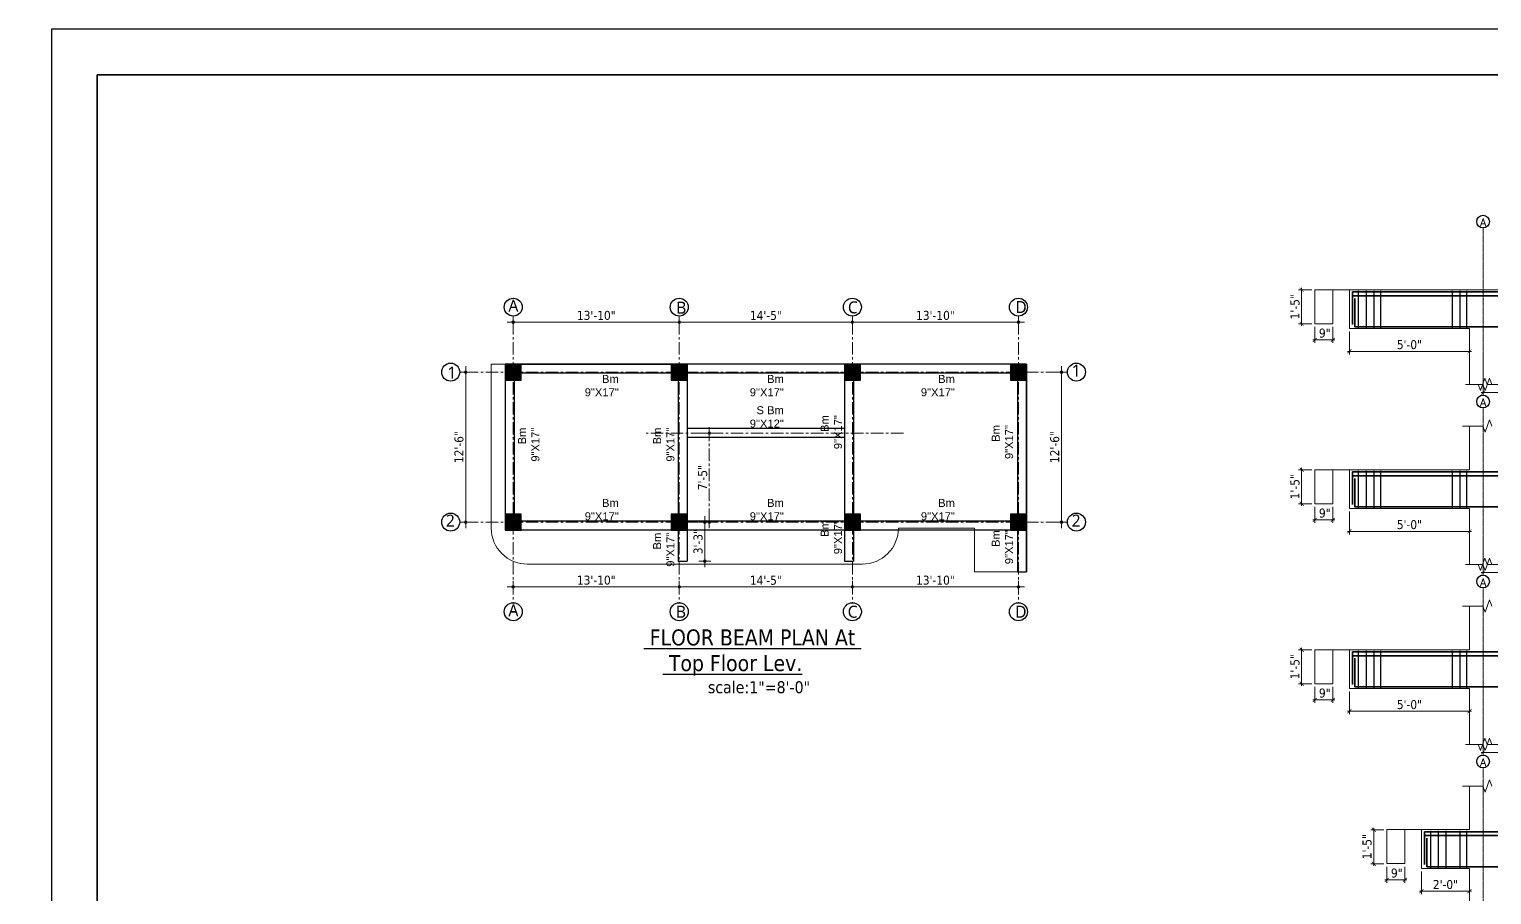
# Model space of a CAD drawing. Header units: inches. Extents: x 130993 to 274375, y -5108 to 103559.
# Drawn here: x 142587 to 144049, y 50618 to 51484 of the extents above; entities that cross this region are included whole.
import ezdxf

# ---------------------------------------------------------------- set-up
doc = ezdxf.new("R2010")
doc.units = ezdxf.units.IN
doc.header["$MEASUREMENT"] = 0
doc.header["$PDMODE"] = 2
doc.header["$PDSIZE"] = -3
doc.linetypes.add('CENTER', pattern=[2, 1.25, -0.25, 0.25, -0.25])
doc.linetypes.add('CENTER2', pattern=[1.125, 0.75, -0.125, 0.125, -0.125])
for name, color, linetype, lineweight in [('Cen line', 5, 'CENTER2', 9), ('Center line', 252, 'CENTER', 20), ('Column', 14, 'Continuous', 30), ('DIM', 5, 'Continuous', 9), ('Dim-external', 151, 'Continuous', 9), ('DIMENSION', 142, 'Continuous', 20), ('H-HATCH', 9, 'Continuous', 9), ('HATCH', 9, 'Continuous', 9), ('INDEX LINE', 4, 'Continuous', 13), ('LINE', 1, 'Continuous', 15), ('REN-1', 7, 'Continuous', 35), ('Stairs', 134, 'Continuous', 25), ('TEXT', 181, 'Continuous', 13)]:
    doc.layers.add(name, color=color, linetype=linetype, lineweight=lineweight)
for name, color, linetype in [('ELEVATION', 7, 'Continuous'), ('STIRRUPS', 7, 'Continuous'), ('T-TEXT', 1, 'Continuous'), ('Text-external', 7, 'Continuous')]:
    doc.layers.add(name, color=color, linetype=linetype)
doc.styles.add('caption 1in-8ft', font='trebuc.ttf', dxfattribs={"height": 12})
doc.styles.add('ramon', font='arial.ttf', dxfattribs={"height": 7})
doc.styles.add('S-111', font='arial.ttf', dxfattribs={"height": 8})
doc.styles.get("Standard").update_dxf_attribs({"font": 'txt.shx', "height": 6})
doc.styles.add('TAHOMA', font='tahoma.ttf', dxfattribs={"height": 9})
doc.dimstyles.new('1-4', dxfattribs={"dimscale": 0, "dimtxt": 8, "dimasz": 4, "dimexe": 3, "dimexo": 3, "dimgap": 2, "dimtad": 1, "dimdec": 0, "dimlfac": 0.5, "dimzin": 3, "dimdsep": 46, "dimlunit": 4, "dimtxsty": 'TAHOMA', "dimblk1": 'ARCHTICK', "dimblk2": 'ARCHTICK', "dimsah": 1, "dimcen": 0, "dimdle": 2, "dimclrd": 6, "dimclre": 6, "dimclrt": 7, "dimadec": 0, "dimazin": 0, "dimtfac": 0.333333, "dimtdec": 0, "dimtmove": 1, "dimatfit": 2, "dimfxl": 1, "dimtolj": 1, "dimtzin": 0, "dimlwd": -1, "dimlwe": -1, "dimarcsym": 0})
doc.dimstyles.new('1.8', dxfattribs={"dimscale": 0, "dimtxt": 9, "dimasz": 1, "dimexe": 2, "dimexo": 9, "dimgap": 2, "dimtad": 1, "dimdec": 0, "dimzin": 3, "dimdsep": 46, "dimlunit": 4, "dimtxsty": 'TAHOMA', "dimblk": 'DIM', "dimcen": 3, "dimdle": 3, "dimse1": 1, "dimse2": 1, "dimclrd": 256, "dimclre": 256, "dimclrt": 7, "dimadec": 1, "dimazin": 2, "dimtfac": 1, "dimtdec": 0, "dimtix": 1, "dimtofl": 0, "dimtmove": 2, "dimatfit": 3, "dimldrblk": 'ARW', "dimfxl": 1, "dimfrac": 2, "dimtolj": 2, "dimtzin": 0, "dimarcsym": 0})
doc.dimstyles.new('s2', dxfattribs={"dimtxt": 6, "dimasz": 2, "dimexe": 6, "dimexo": 18, "dimgap": 1.9375, "dimtad": 1, "dimdec": 0, "dimlfac": 0.25, "dimzin": 3, "dimdsep": 46, "dimlunit": 4, "dimtxsty": 'ramon', "dimblk": 'dot 2', "dimcen": 0.09375, "dimse1": 1, "dimse2": 1, "dimclrd": 1, "dimclre": 1, "dimclrt": 256, "dimadec": 0, "dimazin": 0, "dimtfac": 0.75, "dimtdec": 0, "dimtix": 1, "dimtmove": 1, "dimatfit": 3, "dimldrblk": 'DOT', "dimfxl": 1, "dimtolj": 1, "dimtzin": 0, "dimlwd": 9, "dimlwe": 9, "dimarcsym": 0})

# ---------------------------------------------------------------- blocks, each defined once
blk = doc.blocks.new('col')
at = {"layer": 'HATCH'}
h = blk.add_hatch(color=256, dxfattribs=at)
h.dxf.hatch_style = 1
h.paths.add_polyline_path([(-8, -8), (8, -8), (8, 8), (-8, 8)])
at = {"layer": 'Column'}
blk.add_lwpolyline([(-8, -8), (8, -8), (8, 8), (-8, 8)], close=True, dxfattribs=at)
at = {"layer": 'Dim-external'}
for p, q in [((-8, 8), (8, -8)), ((8, 8), (-8, -8))]:
    blk.add_line(p, q, dxfattribs=at)
blk = doc.blocks.new('DIM')
at = {"layer": 'INDEX LINE'}
h = blk.add_hatch(color=256, dxfattribs=at)
h.paths.add_polyline_path([(0, 1.3), (0, 0), (1.3, 0, 0.414214)])
h.paths.add_polyline_path([(1.3, 0), (0, 0), (0, -1.3, 0.414214)])
h.paths.add_polyline_path([(0, 0), (-1.3, 0, 0.414214), (0, -1.3)])
h.paths.add_polyline_path([(0, 1.3, 0.414214), (-1.3, 0), (0, 0)])
for p, q in [((-6, 0), (6, 0)), ((0, 6), (0, -6))]:
    blk.add_line(p, q, dxfattribs=at)
blk.add_circle((0, 0), 1.28, dxfattribs=at)
blk = doc.blocks.new('*D515')
at = {"layer": 'Defpoints', "color": 0}
for p in [(161003, 47306.9), (160837, 47264.9), (161003, 47264.9)]:
    blk.add_point(p, dxfattribs=at)
at = {"layer": 'DIMENSION', "lineweight": -2}
blk.add_line((160838, 47306.9), (161002, 47306.9), dxfattribs=at)
at = {"layer": 'DIMENSION', "lineweight": -2, "rotation": 180}
blk.add_blockref('DIM', (160837, 47306.9), dxfattribs=at)
at = {"layer": 'DIMENSION', "lineweight": -2}
blk.add_blockref('DIM', (161003, 47306.9), dxfattribs=at)
at = {"layer": 'DIMENSION', "color": 7, "insert": (160920, 47313.6), "char_height": 9, "attachment_point": 5, "style": 'TAHOMA'}
blk.add_mtext('\\A2;13\'-10"', dxfattribs=at)
blk = doc.blocks.new('ARW')
at = {"layer": 'INDEX LINE'}
blk.add_lwpolyline([(10, 0, 0, 6, 0), (0, 0, 0, 0, 0), (10, 0, 0, 0, 0)], format="xyseb", dxfattribs=at)
blk = doc.blocks.new('*D516')
at = {"layer": 'Defpoints', "color": 0}
for p in [(161176, 47306.9), (161003, 47264.9), (161176, 47264.9)]:
    blk.add_point(p, dxfattribs=at)
at = {"layer": 'DIMENSION', "lineweight": -2}
blk.add_line((161004, 47306.9), (161175, 47306.9), dxfattribs=at)
at = {"layer": 'DIMENSION', "lineweight": -2, "rotation": 180}
blk.add_blockref('DIM', (161003, 47306.9), dxfattribs=at)
at = {"layer": 'DIMENSION', "lineweight": -2}
blk.add_blockref('DIM', (161176, 47306.9), dxfattribs=at)
at = {"layer": 'DIMENSION', "color": 7, "insert": (161089.5, 47313.5), "char_height": 9, "attachment_point": 5, "style": 'TAHOMA'}
blk.add_mtext('\\A2;14\'-5"', dxfattribs=at)
blk = doc.blocks.new('*D517')
at = {"layer": 'Defpoints', "color": 0}
for p in [(161342, 47306.9), (161176, 47264.9), (161342, 47264.9)]:
    blk.add_point(p, dxfattribs=at)
at = {"layer": 'DIMENSION', "lineweight": -2}
blk.add_line((161177, 47306.9), (161341, 47306.9), dxfattribs=at)
at = {"layer": 'DIMENSION', "lineweight": -2, "rotation": 180}
blk.add_blockref('DIM', (161176, 47306.9), dxfattribs=at)
at = {"layer": 'DIMENSION', "lineweight": -2}
blk.add_blockref('DIM', (161342, 47306.9), dxfattribs=at)
at = {"layer": 'DIMENSION', "color": 7, "insert": (161259, 47313.6), "char_height": 9, "attachment_point": 5, "style": 'TAHOMA'}
blk.add_mtext('\\A2;13\'-10"', dxfattribs=at)
blk = doc.blocks.new('*D518')
at = {"layer": 'Defpoints', "color": 0}
for p in [(161350, 47256.9), (161385, 47256.9), (161350, 47106.9)]:
    blk.add_point(p, dxfattribs=at)
at = {"layer": 'DIMENSION', "lineweight": -2}
blk.add_line((161385, 47107.9), (161385, 47255.9), dxfattribs=at)
for p, rotation in [((161385, 47256.9), 90), ((161385, 47106.9), 270)]:
    blk.add_blockref('DIM', p, dxfattribs=dict(at, rotation=rotation))
at = {"layer": 'DIMENSION', "color": 7, "insert": (161378.3, 47181.9), "char_height": 9, "attachment_point": 5, "rotation": 90, "style": 'TAHOMA'}
blk.add_mtext('\\A2;12\'-6"', dxfattribs=at)
blk = doc.blocks.new('*D519')
at = {"layer": 'Defpoints', "color": 0}
for p in [(160789.5, 47256.9), (160829, 47256.9), (160829, 47106.9)]:
    blk.add_point(p, dxfattribs=at)
at = {"layer": 'DIMENSION', "lineweight": -2}
blk.add_line((160789.5, 47107.9), (160789.5, 47255.9), dxfattribs=at)
for p, rotation in [((160789.5, 47256.9), 90), ((160789.5, 47106.9), 270)]:
    blk.add_blockref('DIM', p, dxfattribs=dict(at, rotation=rotation))
at = {"layer": 'DIMENSION', "color": 7, "insert": (160782.8, 47181.9), "char_height": 9, "attachment_point": 5, "rotation": 90, "style": 'TAHOMA'}
blk.add_mtext('\\A2;12\'-6"', dxfattribs=at)
blk = doc.blocks.new('*D520')
at = {"layer": 'Defpoints', "color": 0}
for p in [(161176, 47264.9), (161342, 47070.9), (161176, 47042.1)]:
    blk.add_point(p, dxfattribs=at)
at = {"layer": 'DIMENSION', "lineweight": -2}
blk.add_line((161341, 47042.1), (161177, 47042.1), dxfattribs=at)
at = {"layer": 'DIMENSION', "lineweight": -2, "rotation": 180}
blk.add_blockref('DIM', (161176, 47042.1), dxfattribs=at)
at = {"layer": 'DIMENSION', "lineweight": -2}
blk.add_blockref('DIM', (161342, 47042.1), dxfattribs=at)
at = {"layer": 'DIMENSION', "color": 7, "insert": (161259, 47048.8), "char_height": 9, "attachment_point": 5, "style": 'TAHOMA'}
blk.add_mtext('\\A2;13\'-10"', dxfattribs=at)
blk = doc.blocks.new('*D521')
at = {"layer": 'Defpoints', "color": 0}
for p in [(160837, 47264.9), (161003, 47098.9), (160837, 47042.1)]:
    blk.add_point(p, dxfattribs=at)
at = {"layer": 'DIMENSION', "lineweight": -2}
blk.add_line((161002, 47042.1), (160838, 47042.1), dxfattribs=at)
at = {"layer": 'DIMENSION', "lineweight": -2, "rotation": 180}
blk.add_blockref('DIM', (160837, 47042.1), dxfattribs=at)
at = {"layer": 'DIMENSION', "lineweight": -2}
blk.add_blockref('DIM', (161003, 47042.1), dxfattribs=at)
at = {"layer": 'DIMENSION', "color": 7, "insert": (160920, 47048.8), "char_height": 9, "attachment_point": 5, "style": 'TAHOMA'}
blk.add_mtext('\\A2;13\'-10"', dxfattribs=at)
blk = doc.blocks.new('*D522')
at = {"layer": 'Defpoints', "color": 0}
for p in [(161003, 47098.9), (161176, 47098.9), (161176, 47042.1)]:
    blk.add_point(p, dxfattribs=at)
at = {"layer": 'DIMENSION', "lineweight": -2}
blk.add_line((161004, 47042.1), (161175, 47042.1), dxfattribs=at)
at = {"layer": 'DIMENSION', "lineweight": -2, "rotation": 180}
blk.add_blockref('DIM', (161003, 47042.1), dxfattribs=at)
at = {"layer": 'DIMENSION', "lineweight": -2}
blk.add_blockref('DIM', (161176, 47042.1), dxfattribs=at)
at = {"layer": 'DIMENSION', "color": 7, "insert": (161089.5, 47048.7), "char_height": 9, "attachment_point": 5, "style": 'TAHOMA'}
blk.add_mtext('\\A2;14\'-5"', dxfattribs=at)
blk = doc.blocks.new('*D670')
at = {"layer": 'Center line', "lineweight": -2, "ltscale": 10}
blk.add_line((161033, 47107.9), (161033, 47194.9), dxfattribs=at)
at = {"layer": 'Defpoints', "color": 0, "ltscale": 10}
for p in [(161011, 47195.9), (161033, 47195.9), (161011, 47106.9)]:
    blk.add_point(p, dxfattribs=at)
at = {"layer": 'Center line', "lineweight": -2, "ltscale": 10}
for p, rotation in [((161033, 47195.9), 90), ((161033, 47106.9), 270)]:
    blk.add_blockref('DIM', p, dxfattribs=dict(at, rotation=rotation))
at = {"layer": 'Center line', "color": 7, "ltscale": 10, "insert": (161026.4, 47151.4), "char_height": 9, "attachment_point": 5, "rotation": 90, "style": 'TAHOMA'}
blk.add_mtext('\\A2;7\'-5"', dxfattribs=at)
blk = doc.blocks.new('*D768')
at = {"layer": 'Defpoints', "color": 0}
for p in [(161011, 47106.9), (161028.5, 47106.9), (161011, 47067.9)]:
    blk.add_point(p, dxfattribs=at)
at = {"layer": 'DIMENSION', "lineweight": -2}
blk.add_line((161028.5, 47068.9), (161028.5, 47105.9), dxfattribs=at)
for p, rotation in [((161028.5, 47106.9), 90), ((161028.5, 47067.9), 270)]:
    blk.add_blockref('DIM', p, dxfattribs=dict(at, rotation=rotation))
at = {"layer": 'DIMENSION', "color": 7, "insert": (161021.8, 47087.4), "char_height": 9, "attachment_point": 5, "rotation": 90, "style": 'TAHOMA'}
blk.add_mtext('\\A2;3\'-3"', dxfattribs=at)
blk = doc.blocks.new('_ArchTick')
at = {"color": 0, "linetype": 'ByBlock', "const_width": 0.15}
blk.add_lwpolyline([(-0.5, -0.5), (0.5, 0.5)], dxfattribs=at)
blk = doc.blocks.new('*D2748')
at = {"layer": 'Defpoints', "color": 0}
for p in [(143930.6, 50683), (143943.7, 50683), (143943.7, 50649)]:
    blk.add_point(p, dxfattribs=at)
at = {"layer": 'DIM', "color": 6}
for p, q in [((143930.6, 50647), (143930.6, 50685)), ((143940.7, 50683), (143927.6, 50683)), ((143940.7, 50649), (143927.6, 50649))]:
    blk.add_line(p, q, dxfattribs=at)
at = {"layer": 'DIM', "color": 6, "xscale": 4, "yscale": 4, "zscale": 4}
for p, rotation in [((143930.6, 50683), 90), ((143930.6, 50649), 270)]:
    blk.add_blockref('_ArchTick', p, dxfattribs=dict(at, rotation=rotation))
at = {"layer": 'DIM', "color": 7, "insert": (143924, 50666), "char_height": 9, "attachment_point": 5, "rotation": 90, "style": 'TAHOMA'}
blk.add_mtext('\\A1;1\'-5"', dxfattribs=at)
blk = doc.blocks.new('*D2749')
at = {"layer": 'Defpoints', "color": 0}
for p in [(143943.7, 50649), (143961.7, 50649), (143961.7, 50632.9)]:
    blk.add_point(p, dxfattribs=at)
at = {"layer": 'DIM', "color": 6}
for p, q in [((143943.7, 50646), (143943.7, 50629.9)), ((143961.7, 50646), (143961.7, 50629.9)), ((143941.7, 50632.9), (143963.7, 50632.9))]:
    blk.add_line(p, q, dxfattribs=at)
at = {"layer": 'DIM', "color": 6, "xscale": 4, "yscale": 4, "zscale": 4, "rotation": 180}
blk.add_blockref('_ArchTick', (143943.7, 50632.9), dxfattribs=at)
at = {"layer": 'DIM', "color": 6, "xscale": 4, "yscale": 4, "zscale": 4}
blk.add_blockref('_ArchTick', (143961.7, 50632.9), dxfattribs=at)
at = {"layer": 'DIM', "color": 7, "insert": (143953.7, 50639.6), "char_height": 9, "attachment_point": 5, "style": 'TAHOMA'}
blk.add_mtext('\\A1;9"', dxfattribs=at)
blk = doc.blocks.new('*D2685')
at = {"layer": 'Defpoints', "color": 0}
for p in [(144039.9, 50797.4), (144371.5, 50797.4), (144371.5, 50760.2)]:
    blk.add_point(p, dxfattribs=at)
at = {"layer": 'DIMENSION', "color": 6}
for p, q in [((144039.9, 50794.4), (144039.9, 50757.2)), ((144371.5, 50794.4), (144371.5, 50757.2)), ((144037.9, 50760.2), (144373.5, 50760.2))]:
    blk.add_line(p, q, dxfattribs=at)
at = {"layer": 'DIMENSION', "color": 6, "xscale": 4, "yscale": 4, "zscale": 4, "rotation": 180}
blk.add_blockref('_ArchTick', (144039.9, 50760.2), dxfattribs=at)
at = {"layer": 'DIMENSION', "color": 6, "xscale": 4, "yscale": 4, "zscale": 4}
blk.add_blockref('_ArchTick', (144371.5, 50760.2), dxfattribs=at)
at = {"layer": 'DIMENSION', "color": 7, "insert": (144212.7, 50766.9), "char_height": 9, "attachment_point": 5, "style": 'TAHOMA'}
blk.add_mtext('\\A1;13\'-10"', dxfattribs=at)
blk = doc.blocks.new('*D2752')
at = {"layer": 'Defpoints', "color": 0}
for p in [(143858.6, 50863), (143871.7, 50863), (143871.7, 50829)]:
    blk.add_point(p, dxfattribs=at)
at = {"layer": 'DIM', "color": 6}
for p, q in [((143868.7, 50863), (143855.6, 50863)), ((143858.6, 50827), (143858.6, 50865)), ((143868.7, 50829), (143855.6, 50829))]:
    blk.add_line(p, q, dxfattribs=at)
at = {"layer": 'DIM', "color": 6, "xscale": 4, "yscale": 4, "zscale": 4}
for p, rotation in [((143858.6, 50863), 90), ((143858.6, 50829), 270)]:
    blk.add_blockref('_ArchTick', p, dxfattribs=dict(at, rotation=rotation))
at = {"layer": 'DIM', "color": 7, "insert": (143852, 50846), "char_height": 9, "attachment_point": 5, "rotation": 90, "style": 'TAHOMA'}
blk.add_mtext('\\A1;1\'-5"', dxfattribs=at)
blk = doc.blocks.new('*D2753')
at = {"layer": 'Defpoints', "color": 0}
for p in [(143871.7, 50829), (143889.7, 50829), (143889.7, 50812.9)]:
    blk.add_point(p, dxfattribs=at)
at = {"layer": 'DIM', "color": 6}
for p, q in [((143871.7, 50826), (143871.7, 50809.9)), ((143889.7, 50826), (143889.7, 50809.9)), ((143869.7, 50812.9), (143891.7, 50812.9))]:
    blk.add_line(p, q, dxfattribs=at)
at = {"layer": 'DIM', "color": 6, "xscale": 4, "yscale": 4, "zscale": 4, "rotation": 180}
blk.add_blockref('_ArchTick', (143871.7, 50812.9), dxfattribs=at)
at = {"layer": 'DIM', "color": 6, "xscale": 4, "yscale": 4, "zscale": 4}
blk.add_blockref('_ArchTick', (143889.7, 50812.9), dxfattribs=at)
at = {"layer": 'DIM', "color": 7, "insert": (143881.7, 50819.6), "char_height": 9, "attachment_point": 5, "style": 'TAHOMA'}
blk.add_mtext('\\A1;9"', dxfattribs=at)
blk = doc.blocks.new('*D2694')
at = {"layer": 'Defpoints', "color": 0}
for p in [(144039.9, 50977.4), (144371.5, 50977.4), (144371.5, 50940.2)]:
    blk.add_point(p, dxfattribs=at)
at = {"layer": 'DIMENSION', "color": 6}
for p, q in [((144039.9, 50974.4), (144039.9, 50937.2)), ((144371.5, 50974.4), (144371.5, 50937.2)), ((144037.9, 50940.2), (144373.5, 50940.2))]:
    blk.add_line(p, q, dxfattribs=at)
at = {"layer": 'DIMENSION', "color": 6, "xscale": 4, "yscale": 4, "zscale": 4, "rotation": 180}
blk.add_blockref('_ArchTick', (144039.9, 50940.2), dxfattribs=at)
at = {"layer": 'DIMENSION', "color": 6, "xscale": 4, "yscale": 4, "zscale": 4}
blk.add_blockref('_ArchTick', (144371.5, 50940.2), dxfattribs=at)
at = {"layer": 'DIMENSION', "color": 7, "insert": (144212.7, 50946.9), "char_height": 9, "attachment_point": 5, "style": 'TAHOMA'}
blk.add_mtext('\\A1;13\'-10"', dxfattribs=at)
blk = doc.blocks.new('*D2754')
at = {"layer": 'Defpoints', "color": 0}
for p in [(143858.6, 51043), (143871.7, 51043), (143871.7, 51009)]:
    blk.add_point(p, dxfattribs=at)
at = {"layer": 'DIM', "color": 6}
for p, q in [((143868.7, 51043), (143855.6, 51043)), ((143858.6, 51007), (143858.6, 51045)), ((143868.7, 51009), (143855.6, 51009))]:
    blk.add_line(p, q, dxfattribs=at)
at = {"layer": 'DIM', "color": 6, "xscale": 4, "yscale": 4, "zscale": 4}
for p, rotation in [((143858.6, 51043), 90), ((143858.6, 51009), 270)]:
    blk.add_blockref('_ArchTick', p, dxfattribs=dict(at, rotation=rotation))
at = {"layer": 'DIM', "color": 7, "insert": (143852, 51026), "char_height": 9, "attachment_point": 5, "rotation": 90, "style": 'TAHOMA'}
blk.add_mtext('\\A1;1\'-5"', dxfattribs=at)
blk = doc.blocks.new('*D2755')
at = {"layer": 'Defpoints', "color": 0}
for p in [(143871.7, 51009), (143889.7, 51009), (143889.7, 50992.9)]:
    blk.add_point(p, dxfattribs=at)
at = {"layer": 'DIM', "color": 6}
for p, q in [((143871.7, 51006), (143871.7, 50989.9)), ((143889.7, 51006), (143889.7, 50989.9)), ((143869.7, 50992.9), (143891.7, 50992.9))]:
    blk.add_line(p, q, dxfattribs=at)
at = {"layer": 'DIM', "color": 6, "xscale": 4, "yscale": 4, "zscale": 4, "rotation": 180}
blk.add_blockref('_ArchTick', (143871.7, 50992.9), dxfattribs=at)
at = {"layer": 'DIM', "color": 6, "xscale": 4, "yscale": 4, "zscale": 4}
blk.add_blockref('_ArchTick', (143889.7, 50992.9), dxfattribs=at)
at = {"layer": 'DIM', "color": 7, "insert": (143881.7, 50999.6), "char_height": 9, "attachment_point": 5, "style": 'TAHOMA'}
blk.add_mtext('\\A1;9"', dxfattribs=at)
blk = doc.blocks.new('*D2712')
at = {"layer": 'Defpoints', "color": 0}
for p in [(144039.9, 51157.4), (144371.5, 51157.4), (144371.5, 51120.2)]:
    blk.add_point(p, dxfattribs=at)
at = {"layer": 'DIMENSION', "color": 6}
for p, q in [((144039.9, 51154.4), (144039.9, 51117.2)), ((144371.5, 51154.4), (144371.5, 51117.2)), ((144037.9, 51120.2), (144373.5, 51120.2))]:
    blk.add_line(p, q, dxfattribs=at)
at = {"layer": 'DIMENSION', "color": 6, "xscale": 4, "yscale": 4, "zscale": 4, "rotation": 180}
blk.add_blockref('_ArchTick', (144039.9, 51120.2), dxfattribs=at)
at = {"layer": 'DIMENSION', "color": 6, "xscale": 4, "yscale": 4, "zscale": 4}
blk.add_blockref('_ArchTick', (144371.5, 51120.2), dxfattribs=at)
at = {"layer": 'DIMENSION', "color": 7, "insert": (144212.7, 51126.9), "char_height": 9, "attachment_point": 5, "style": 'TAHOMA'}
blk.add_mtext('\\A1;13\'-10"', dxfattribs=at)
blk = doc.blocks.new('*D2756')
at = {"layer": 'Defpoints', "color": 0}
for p in [(143858.6, 51223), (143871.7, 51223), (143871.7, 51189)]:
    blk.add_point(p, dxfattribs=at)
at = {"layer": 'DIM', "color": 6}
for p, q in [((143858.6, 51187), (143858.6, 51225)), ((143868.7, 51223), (143855.6, 51223)), ((143868.7, 51189), (143855.6, 51189))]:
    blk.add_line(p, q, dxfattribs=at)
at = {"layer": 'DIM', "color": 6, "xscale": 4, "yscale": 4, "zscale": 4}
for p, rotation in [((143858.6, 51223), 90), ((143858.6, 51189), 270)]:
    blk.add_blockref('_ArchTick', p, dxfattribs=dict(at, rotation=rotation))
at = {"layer": 'DIM', "color": 7, "insert": (143852, 51206), "char_height": 9, "attachment_point": 5, "rotation": 90, "style": 'TAHOMA'}
blk.add_mtext('\\A1;1\'-5"', dxfattribs=at)
blk = doc.blocks.new('*D2757')
at = {"layer": 'Defpoints', "color": 0}
for p in [(143871.7, 51189), (143889.7, 51189), (143889.7, 51172.9)]:
    blk.add_point(p, dxfattribs=at)
at = {"layer": 'DIM', "color": 6}
for p, q in [((143871.7, 51186), (143871.7, 51169.9)), ((143889.7, 51186), (143889.7, 51169.9)), ((143869.7, 51172.9), (143891.7, 51172.9))]:
    blk.add_line(p, q, dxfattribs=at)
at = {"layer": 'DIM', "color": 6, "xscale": 4, "yscale": 4, "zscale": 4, "rotation": 180}
blk.add_blockref('_ArchTick', (143871.7, 51172.9), dxfattribs=at)
at = {"layer": 'DIM', "color": 6, "xscale": 4, "yscale": 4, "zscale": 4}
blk.add_blockref('_ArchTick', (143889.7, 51172.9), dxfattribs=at)
at = {"layer": 'DIM', "color": 7, "insert": (143881.7, 51179.6), "char_height": 9, "attachment_point": 5, "style": 'TAHOMA'}
blk.add_mtext('\\A1;9"', dxfattribs=at)
blk = doc.blocks.new('*D2758')
at = {"layer": 'Defpoints', "color": 0}
for p in [(143978.3, 50644.2), (144026.3, 50644.2), (143978.3, 50621.4)]:
    blk.add_point(p, dxfattribs=at)
at = {"layer": 'DIMENSION', "color": 6}
for p, q in [((143978.3, 50641.2), (143978.3, 50618.4)), ((144026.3, 50641.2), (144026.3, 50618.4)), ((144028.3, 50621.4), (143976.3, 50621.4))]:
    blk.add_line(p, q, dxfattribs=at)
at = {"layer": 'DIMENSION', "color": 6, "xscale": 4, "yscale": 4, "zscale": 4, "rotation": 180}
blk.add_blockref('_ArchTick', (143978.3, 50621.4), dxfattribs=at)
at = {"layer": 'DIMENSION', "color": 6, "xscale": 4, "yscale": 4, "zscale": 4}
blk.add_blockref('_ArchTick', (144026.3, 50621.4), dxfattribs=at)
at = {"layer": 'DIMENSION', "color": 7, "insert": (144002.3, 50628.1), "char_height": 9, "attachment_point": 5, "style": 'TAHOMA'}
blk.add_mtext('\\A1;2\'-0"', dxfattribs=at)
blk = doc.blocks.new('*D2731')
at = {"layer": 'Defpoints', "color": 0}
for p in [(143906.3, 50824.2), (144026.3, 50824.2), (143906.3, 50801.4)]:
    blk.add_point(p, dxfattribs=at)
at = {"layer": 'DIMENSION', "color": 6}
for p, q in [((143906.3, 50821.2), (143906.3, 50798.4)), ((144026.3, 50821.2), (144026.3, 50798.4)), ((144028.3, 50801.4), (143904.3, 50801.4))]:
    blk.add_line(p, q, dxfattribs=at)
at = {"layer": 'DIMENSION', "color": 6, "xscale": 4, "yscale": 4, "zscale": 4, "rotation": 180}
blk.add_blockref('_ArchTick', (143906.3, 50801.4), dxfattribs=at)
at = {"layer": 'DIMENSION', "color": 6, "xscale": 4, "yscale": 4, "zscale": 4}
blk.add_blockref('_ArchTick', (144026.3, 50801.4), dxfattribs=at)
at = {"layer": 'DIMENSION', "color": 7, "insert": (143966.3, 50808.1), "char_height": 9, "attachment_point": 5, "style": 'TAHOMA'}
blk.add_mtext('\\A1;5\'-0"', dxfattribs=at)
blk = doc.blocks.new('*D2732')
at = {"layer": 'Defpoints', "color": 0}
for p in [(143906.3, 51004.2), (144026.3, 51004.2), (143906.3, 50981.4)]:
    blk.add_point(p, dxfattribs=at)
at = {"layer": 'DIMENSION', "color": 6}
for p, q in [((143906.3, 51001.2), (143906.3, 50978.4)), ((144026.3, 51001.2), (144026.3, 50978.4)), ((144028.3, 50981.4), (143904.3, 50981.4))]:
    blk.add_line(p, q, dxfattribs=at)
at = {"layer": 'DIMENSION', "color": 6, "xscale": 4, "yscale": 4, "zscale": 4, "rotation": 180}
blk.add_blockref('_ArchTick', (143906.3, 50981.4), dxfattribs=at)
at = {"layer": 'DIMENSION', "color": 6, "xscale": 4, "yscale": 4, "zscale": 4}
blk.add_blockref('_ArchTick', (144026.3, 50981.4), dxfattribs=at)
at = {"layer": 'DIMENSION', "color": 7, "insert": (143966.3, 50988.1), "char_height": 9, "attachment_point": 5, "style": 'TAHOMA'}
blk.add_mtext('\\A1;5\'-0"', dxfattribs=at)
blk = doc.blocks.new('*D2733')
at = {"layer": 'Defpoints', "color": 0}
for p in [(143906.3, 51184.2), (144026.3, 51184.2), (143906.3, 51161.4)]:
    blk.add_point(p, dxfattribs=at)
at = {"layer": 'DIMENSION', "color": 6}
for p, q in [((143906.3, 51181.2), (143906.3, 51158.4)), ((144026.3, 51181.2), (144026.3, 51158.4)), ((144028.3, 51161.4), (143904.3, 51161.4))]:
    blk.add_line(p, q, dxfattribs=at)
at = {"layer": 'DIMENSION', "color": 6, "xscale": 4, "yscale": 4, "zscale": 4, "rotation": 180}
blk.add_blockref('_ArchTick', (143906.3, 51161.4), dxfattribs=at)
at = {"layer": 'DIMENSION', "color": 6, "xscale": 4, "yscale": 4, "zscale": 4}
blk.add_blockref('_ArchTick', (144026.3, 51161.4), dxfattribs=at)
at = {"layer": 'DIMENSION', "color": 7, "insert": (143966.3, 51168.1), "char_height": 9, "attachment_point": 5, "style": 'TAHOMA'}
blk.add_mtext('\\A1;5\'-0"', dxfattribs=at)
blk = doc.blocks.new('dot1')
at = {"layer": 'HATCH'}
h = blk.add_hatch(color=256, dxfattribs=at)
edge = h.paths.add_edge_path()
edge.add_arc((0, 0), 1, 0, 360)
for p, q in [((3, 0), (-3, 0)), ((0, 3), (0, -3))]:
    blk.add_line(p, q, dxfattribs=at)
blk.add_circle((0, 0), 1, dxfattribs=at)
blk = doc.blocks.new('dot 2')
at = {"layer": 'HATCH', "xscale": 0.5, "yscale": 0.5, "zscale": 0.5}
blk.add_blockref('dot1', (0, 0), dxfattribs=at)
blk = doc.blocks.new('*D2881')
at = {"layer": 'Defpoints', "color": 0, "ltscale": 50}
for p in [(136306.4, 50828.4), (136294.8, 50750.4), (136306.4, 50750.4)]:
    blk.add_point(p, dxfattribs=at)
at = {"layer": 'Defpoints', "color": 0}
for p in [(146842.4, 49743.7), (146860.4, 49743.7), (146860.4, 49727.5)]:
    blk.add_point(p, dxfattribs=at)
at = {"layer": 'DIM', "color": 6}
for p, q in [((146842.4, 49740.7), (146842.4, 49724.5)), ((146860.4, 49740.7), (146860.4, 49724.5)), ((146840.4, 49727.5), (146862.4, 49727.5))]:
    blk.add_line(p, q, dxfattribs=at)
at = {"layer": 'DIMENSION', "color": 1, "lineweight": 9, "ltscale": 50}
blk.add_line((136294.8, 50826.4), (136294.8, 50752.4), dxfattribs=at)
at = {"layer": 'DIM', "color": 6, "xscale": 4, "yscale": 4, "zscale": 4, "rotation": 180}
blk.add_blockref('_ArchTick', (146842.4, 49727.5), dxfattribs=at)
at = {"layer": 'DIM', "color": 6, "xscale": 4, "yscale": 4, "zscale": 4}
blk.add_blockref('_ArchTick', (146860.4, 49727.5), dxfattribs=at)
at = {"layer": 'DIMENSION', "color": 1, "lineweight": 9, "ltscale": 50, "xscale": 2, "yscale": 2, "zscale": 2}
for p, rotation in [((136294.8, 50828.4), 90), ((136294.8, 50750.4), 270)]:
    blk.add_blockref('dot 2', p, dxfattribs=dict(at, rotation=rotation))
at = {"layer": 'DIM', "color": 7, "insert": (146852.4, 49734.2), "char_height": 9, "attachment_point": 5, "style": 'TAHOMA'}
blk.add_mtext('\\A1;9"', dxfattribs=at)
at = {"layer": 'DIMENSION', "ltscale": 50, "insert": (136289.3, 50789.4), "char_height": 7, "attachment_point": 5, "rotation": 90, "style": 'ramon'}
blk.add_mtext('\\A1;1\'-8"', dxfattribs=at)
blk = doc.blocks.new('*D2882')
at = {"layer": 'Defpoints', "color": 0, "ltscale": 50}
for p in [(136306.4, 50842.3), (136306.4, 50823.8), (136378.4, 50823.8)]:
    blk.add_point(p, dxfattribs=at)
at = {"layer": 'Defpoints', "color": 0}
for p in [(146892.3, 49957.7), (146905.4, 49957.7), (146905.4, 49923.7)]:
    blk.add_point(p, dxfattribs=at)
at = {"layer": 'DIM', "color": 6}
for p, q in [((146902.4, 49957.7), (146889.3, 49957.7)), ((146892.3, 49921.7), (146892.3, 49959.7)), ((146902.4, 49923.7), (146889.3, 49923.7))]:
    blk.add_line(p, q, dxfattribs=at)
at = {"layer": 'DIMENSION', "color": 1, "lineweight": 9, "ltscale": 50}
blk.add_line((136376.4, 50842.3), (136308.4, 50842.3), dxfattribs=at)
at = {"layer": 'DIM', "color": 6, "xscale": 4, "yscale": 4, "zscale": 4}
for p, rotation in [((146892.3, 49957.7), 90), ((146892.3, 49923.7), 270)]:
    blk.add_blockref('_ArchTick', p, dxfattribs=dict(at, rotation=rotation))
at = {"layer": 'DIMENSION', "color": 1, "lineweight": 9, "ltscale": 50, "xscale": 2, "yscale": 2, "zscale": 2, "rotation": 180}
blk.add_blockref('dot 2', (136306.4, 50842.3), dxfattribs=at)
at = {"layer": 'DIMENSION', "color": 1, "lineweight": 9, "ltscale": 50, "xscale": 2, "yscale": 2, "zscale": 2}
blk.add_blockref('dot 2', (136378.4, 50842.3), dxfattribs=at)
at = {"layer": 'DIM', "color": 7, "insert": (146885.7, 49940.7), "char_height": 9, "attachment_point": 5, "rotation": 90, "style": 'TAHOMA'}
blk.add_mtext('\\A1;1\'-5"', dxfattribs=at)
at = {"layer": 'DIMENSION', "ltscale": 50, "insert": (136342.4, 50847.8), "char_height": 7, "attachment_point": 5, "style": 'ramon'}
blk.add_mtext('\\A1;1\'-6"', dxfattribs=at)
blk = doc.blocks.new('_Dot')
at = {"color": 0, "linetype": 'ByBlock', "lineweight": -2}
blk.add_line((-0.5, 0), (-1, 0), dxfattribs=at)
at = {"color": 0, "linetype": 'ByBlock', "const_width": 0.5}
blk.add_lwpolyline([(-0.25, 0, 1), (0.25, 0, 1)], format="xyb", close=True, dxfattribs=at)
blk = doc.blocks.new('bn5')
at = {"layer": 'Center line', "ltscale": 10}
for p, q in [((6161, 752.3), (6161, 471.7)), ((6327, 752.3), (6327, 471.7)), ((6500, 752.3), (6500, 471.7)), ((6666, 752.3), (6666, 471.7)), ((6113.5, 702.3), (6709, 702.3)), ((6113.5, 552.3), (6709, 552.3))]:
    blk.add_line(p, q, dxfattribs=at)
blk.add_lwpolyline([(6551, 641.3), (6294, 641.3)], dxfattribs=at)
at = {"layer": 'ELEVATION'}
for p, q in [((6674, 710.3), (6153, 710.3)), ((6153, 710.3), (6153, 544.3)), ((6162, 710.3), (6162, 544.3)), ((6169, 710.3), (6319, 710.3)), ((6326, 710.3), (6326, 513.3)), ((6335, 710.3), (6335, 513.3)), ((6492, 710.3), (6492, 513.3)), ((6501, 710.3), (6501, 513.3)), ((6665, 710.3), (6665, 502.7)), ((6674, 710.3), (6674, 502.7)), ((6674, 701.3), (6153, 701.3)), ((6674, 553.3), (6153, 553.3)), ((6674, 544.3), (6153, 544.3)), ((6326, 513.3), (6335, 513.3)), ((6492, 513.3), (6501, 513.3)), ((6665, 502.7), (6674, 502.7))]:
    blk.add_line(p, q, dxfattribs=at)
for points in [[(6674, 502.7), (6674, 623.3), (6674, 623.3), (6674, 710.3), (6153, 710.3), (6153, 701.3), (6153, 701.3), (6153, 544.3)], [(6492, 645.8), (6335, 645.8)], [(6492, 636.8), (6335, 636.8)]]:
    blk.add_lwpolyline(points, dxfattribs=at)
at = {"layer": 'H-HATCH'}
blk.add_lwpolyline([(6139, 710.3), (6674, 710.3), (6674, 502.7), (6622, 502.7), (6622, 546.3), (6546, 546.3, -0.414214), (6510, 510.3), (6175, 510.3, -0.414214), (6139, 546.3)], format="xyb", close=True, dxfattribs=at)
at = {"layer": 'Stairs'}
blk.add_line((6674, 694.3), (6674, 560.3), dxfattribs=at)
at = {"layer": 'Text-external'}
for centre in [(6161, 767.3), (6327, 767.3), (6500, 767.3), (6666, 767.3), (6098.5, 702.3), (6724, 702.3), (6098.5, 552.3), (6724, 552.3), (6161, 462.7), (6327, 462.7), (6500, 462.7), (6666, 462.7)]:
    blk.add_circle(centre, 9, dxfattribs=at)
at = {"layer": 'Dim-external'}
for p in [(6161, 702.3), (6327, 702.3), (6500, 702.3), (6666, 702.3), (6161, 552.3), (6327, 552.3), (6500, 552.3), (6666, 552.3)]:
    blk.add_blockref('col', p, dxfattribs=at)
at = {"layer": 'ELEVATION', "lineweight": 25, "ltscale": 0.5, "style": 'TAHOMA'}
for s, height, p in [('%%U FLOOR BEAM PLAN At ', 16, (6291.4, 429)), ('%%U Top Floor Lev.', 16, (6310.6, 403.3)), ('scale:1"=8\'-0"', 12, (6355.6, 381.2))]:
    blk.add_text(s, height=height, dxfattribs=at).set_placement(p)
at = {"layer": 'TEXT', "color": 5, "char_height": 8, "width": 37.285, "attachment_point": 3, "style": 'S-111'}
for s, insert in [('Bm 9"X17"', (6266.5, 699.5)), ('Bm 9"X17"', (6431.5, 699.5)), ('Bm 9"X17"', (6602.5, 699.5)), ('S Bm 9"X12"', (6431.5, 668.2)), ('Bm 9"X17"', (6266.5, 575.5)), ('Bm 9"X17"', (6431.5, 575.5)), ('Bm 9"X17"', (6602.5, 575.5))]:
    blk.add_mtext(s, dxfattribs=dict(at, insert=insert))
at = {"layer": 'TEXT', "color": 5, "char_height": 8, "attachment_point": 3, "rotation": 90, "style": 'S-111'}
for insert, width in [((6468.3, 659.3), 37.285), ((6165.8, 646.8), 37.285), ((6300.8, 646.8), 37.285), ((6639.3, 649.4), 37.285), ((6300.8, 541.7), 34.285), ((6468.3, 554.2), 37.285), ((6639.3, 544.3), 37.285)]:
    blk.add_mtext('Bm 9"X17"', dxfattribs=dict(at, insert=insert, width=width))
at = {"layer": 'Text-external', "char_height": 12, "attachment_point": 1, "style": 'caption 1in-8ft'}
for s, insert, width in [('A', (6156.2, 774.8), 130.167), ('B', (6323.9, 772.8), 130.167), ('C', (6495.5, 773.1), 130.167), ('D', (6662.9, 773.4), 130.167), ('1', (6095.2, 707.9), 5.971), ('1', (6719.2, 709.8), 130.167), ('2', (6093.7, 559.8), 7.718), ('2', (6719.2, 559.8), 130.167), ('A', (6156.2, 470.2), 130.167), ('B', (6323.6, 468.7), 130.167), ('C', (6495.3, 468.7), 130.167), ('D', (6662.7, 468.7), 130.167)]:
    blk.add_mtext(s, dxfattribs=dict(at, insert=insert, width=width))
at = {"layer": 'Center line', "ltscale": 10}
dim = blk.add_linear_dim(base=(6357, 641.3), p1=(6335, 552.3), p2=(6335, 641.3), angle=90, dimstyle='1.8', override={"dimscale": 1}, dxfattribs=at)
dim.commit()
dim.dimension.update_dxf_attribs({"geometry": '*D670', "text_midpoint": (6350.4, 596.8), "insert": (-154676, -46554.6)})
at = {"layer": 'DIMENSION'}
for base, p1, p2, picture, middle in [((6327, 752.3), (6161, 710.3), (6327, 710.3), '*D515', (6244, 759)), ((6500, 752.3), (6327, 710.3), (6500, 710.3), '*D516', (6413.5, 758.9)), ((6666, 752.3), (6500, 710.3), (6666, 710.3), '*D517', (6583, 759)), ((6161, 487.5), (6327, 544.3), (6161, 710.3), '*D521', (6244, 494.2)), ((6500, 487.5), (6666, 516.3), (6500, 710.3), '*D520', (6583, 494.2)), ((6500, 487.5), (6327, 544.3), (6500, 544.3), '*D522', (6413.5, 494.1))]:
    dim = blk.add_linear_dim(base=base, p1=p1, p2=p2, dimstyle='1.8', override={"dimscale": 1}, dxfattribs=at)
    dim.commit()
    dim.dimension.update_dxf_attribs({"geometry": picture, "text_midpoint": middle, "insert": (-154676, -46554.6)})
for base, p1, p2, picture, middle in [((6113.5, 702.3), (6153, 552.3), (6153, 702.3), '*D519', (6106.8, 627.3)), ((6709, 702.3), (6674, 552.3), (6674, 702.3), '*D518', (6702.3, 627.3)), ((6352.5, 552.3), (6335, 513.3), (6335, 552.3), '*D768', (6345.8, 532.8))]:
    dim = blk.add_linear_dim(base=base, p1=p1, p2=p2, angle=90, dimstyle='1.8', override={"dimscale": 1}, dxfattribs=at)
    dim.commit()
    dim.dimension.update_dxf_attribs({"geometry": picture, "text_midpoint": middle, "insert": (-154676, -46554.6)})

msp = doc.modelspace()

# ---------------------------------------------------------------- linework, layer by layer
at = {"layer": 'Cen line'}
for p, q in [((144039.93, 51128.5), (144039.93, 51285.18)), ((144039.93, 50948.5), (144039.93, 51105.18)), ((144039.93, 50768.5), (144039.93, 50925.18)), ((144039.93, 50588.5), (144039.93, 50745.18))]:
    msp.add_line(p, q, dxfattribs=at)
at = {"layer": 'Defpoints', "color": 240, "true_color": 0xed1f24}
msp.add_lwpolyline([(142654.69, 51437.94), (145359.28, 51437.94), (145359.28, 49284.27), (142654.69, 49284.27)], close=True, dxfattribs=at)
at = {"layer": 'DIMENSION'}
for points in [[(143871.72, 51223.04), (143889.72, 51223.04), (143889.72, 51189.04), (143871.72, 51189.04), (143871.72, 51223.04)], [(143871.72, 51043.04), (143889.72, 51043.04), (143889.72, 51009.04), (143871.72, 51009.04), (143871.72, 51043.04)], [(143871.72, 50863.04), (143889.72, 50863.04), (143889.72, 50829.04), (143871.72, 50829.04), (143871.72, 50863.04)], [(143943.72, 50683.04), (143961.72, 50683.04), (143961.72, 50649.04), (143943.72, 50649.04), (143943.72, 50683.04)]]:
    msp.add_lwpolyline(points, dxfattribs=at)
at = {"layer": 'ELEVATION'}
for points in [[(142609.07, 49238.65), (145787.78, 49238.65), (145787.78, 51483.56), (142609.07, 51483.56)], [(142654.69, 49284.27), (145742.16, 49284.27), (145742.16, 51437.94), (142654.69, 51437.94)]]:
    msp.add_lwpolyline(points, close=True, dxfattribs=at)
at = {"layer": 'ELEVATION', "color": 240, "true_color": 0xed1f24}
msp.add_lwpolyline([(142654.69, 51437.94), (145359.28, 51437.94), (145359.28, 49284.27), (142654.69, 49284.27)], close=True, dxfattribs=at)
at = {"layer": 'HATCH'}
for p, q in [((144035, 51128.3), (144037.24, 51122.13)), ((144037.24, 51122.13), (144041.74, 51134.47)), ((144039.63, 51128.3), (144041.87, 51122.13)), ((144041.74, 51134.47), (144043.98, 51128.3)), ((144041.87, 51122.13), (144046.37, 51134.47)), ((144046.37, 51134.47), (144048.61, 51128.3)), ((144041.87, 51080.44), (144046.37, 51092.78)), ((144041.87, 51080.44), (144046.37, 51092.78)), ((144046.37, 51092.78), (144048.61, 51086.61)), ((144046.37, 51092.78), (144048.61, 51086.61)), ((144039.63, 51086.61), (144041.87, 51080.44)), ((144039.63, 51086.61), (144041.87, 51080.44)), ((144035, 50948.3), (144037.24, 50942.13)), ((144037.24, 50942.13), (144041.74, 50954.47)), ((144039.63, 50948.3), (144041.87, 50942.13)), ((144041.74, 50954.47), (144043.98, 50948.3)), ((144041.87, 50942.13), (144046.37, 50954.47)), ((144046.37, 50954.47), (144048.61, 50948.3)), ((144039.63, 50906.61), (144041.87, 50900.44)), ((144039.63, 50906.61), (144041.87, 50900.44)), ((144041.87, 50900.44), (144046.37, 50912.78)), ((144041.87, 50900.44), (144046.37, 50912.78)), ((144046.37, 50912.78), (144048.61, 50906.61)), ((144046.37, 50912.78), (144048.61, 50906.61)), ((144037.24, 50762.13), (144041.74, 50774.47)), ((144041.74, 50774.47), (144043.98, 50768.3)), ((144041.87, 50762.13), (144046.37, 50774.47)), ((144046.37, 50774.47), (144048.61, 50768.3)), ((144035, 50768.3), (144037.24, 50762.13)), ((144039.63, 50768.3), (144041.87, 50762.13)), ((144041.87, 50720.44), (144046.37, 50732.78)), ((144041.87, 50720.44), (144046.37, 50732.78)), ((144046.37, 50732.78), (144048.61, 50726.61)), ((144046.37, 50732.78), (144048.61, 50726.61)), ((144039.63, 50726.61), (144041.87, 50720.44)), ((144039.63, 50726.61), (144041.87, 50720.44))]:
    msp.add_line(p, q, dxfattribs=at)
at = {"layer": 'HATCH', "linetype": 'Continuous'}
for points in [[(144022.27, 51128.3), (144039.63, 51128.3)], [(144023.46, 51128.3), (144035, 51128.3)], [(144043.98, 51128.3), (144057.47, 51128.3)], [(144019.44, 51086.61), (144039.63, 51086.61)], [(144022.27, 51086.61), (144039.63, 51086.61)], [(144022.27, 50948.3), (144039.63, 50948.3)], [(144023.46, 50948.3), (144035, 50948.3)], [(144043.98, 50948.3), (144057.47, 50948.3)], [(144019.44, 50906.61), (144039.63, 50906.61)], [(144022.27, 50906.61), (144039.63, 50906.61)], [(144022.27, 50768.3), (144039.63, 50768.3)], [(144023.46, 50768.3), (144035, 50768.3)], [(144043.98, 50768.3), (144057.47, 50768.3)], [(144019.44, 50726.61), (144039.63, 50726.61)], [(144022.27, 50726.61), (144039.63, 50726.61)]]:
    msp.add_lwpolyline(points, dxfattribs=at)
at = {"layer": 'LINE'}
for p, q in [((143889.72, 51223.04), (143906.35, 51223.04)), ((143889.72, 51223.04), (143906.35, 51223.04)), ((143906.35, 51223.04), (145035.12, 51223.04)), ((143906.35, 51223.04), (143906.35, 51184.24)), ((143906.35, 51223.04), (143906.35, 51184.24)), ((143906.35, 51184.24), (144026.35, 51184.24)), ((144026.35, 51184.24), (144026.35, 51128.3)), ((144026.35, 51184.24), (144026.35, 51128.3)), ((144026.35, 51086.61), (144026.35, 51043.04)), ((144026.35, 51086.61), (144026.35, 51043.04)), ((143889.72, 51043.04), (143906.35, 51043.04)), ((143889.72, 51043.04), (143906.35, 51043.04)), ((143906.35, 51043.04), (144026.35, 51043.04)), ((143906.35, 51043.04), (143906.35, 51004.24)), ((143906.35, 51043.04), (143906.35, 51004.24)), ((143906.35, 51004.24), (144026.35, 51004.24)), ((144026.35, 51004.24), (144026.35, 50948.3)), ((144026.35, 51004.24), (144026.35, 50948.3)), ((144026.35, 50906.61), (144026.35, 50863.04)), ((144026.35, 50906.61), (144026.35, 50863.04)), ((143889.72, 50863.04), (143906.35, 50863.04)), ((143889.72, 50863.04), (143906.35, 50863.04)), ((143906.35, 50863.04), (144026.35, 50863.04)), ((143906.35, 50863.04), (143906.35, 50824.24)), ((143906.35, 50863.04), (143906.35, 50824.24)), ((143906.35, 50824.24), (144026.35, 50824.24)), ((144026.35, 50824.24), (144026.35, 50768.3)), ((144026.35, 50824.24), (144026.35, 50768.3)), ((144026.35, 50726.61), (144026.35, 50683.04)), ((144026.35, 50726.61), (144026.35, 50683.04)), ((143961.72, 50683.04), (143978.35, 50683.04)), ((143961.72, 50683.04), (143978.35, 50683.04)), ((143978.35, 50683.04), (144026.35, 50683.04)), ((143978.35, 50683.04), (143978.35, 50644.24)), ((143978.35, 50683.04), (143978.35, 50644.24)), ((143978.35, 50644.24), (144026.35, 50644.24)), ((144026.35, 50644.24), (144026.35, 50588.3)), ((144026.35, 50644.24), (144026.35, 50588.3))]:
    msp.add_line(p, q, dxfattribs=at)
at = {"layer": 'REN-1'}
for p, q in [((144039.93, 51220.93), (143909.33, 51220.93)), ((143909.33, 51220.93), (143909.33, 51188.32)), ((144039.93, 51217.05), (143909.33, 51217.05)), ((143911.6, 51214.4), (143911.6, 51186.02)), ((144382.12, 51220.93), (144039.93, 51220.93)), ((144154.35, 51217.05), (144039.93, 51217.05)), ((143911.6, 51186.02), (144039.93, 51186.02)), ((144039.93, 51186.02), (144379.85, 51186.02)), ((144039.93, 51040.93), (143909.33, 51040.93)), ((143909.33, 51040.93), (143909.33, 51008.32)), ((144039.93, 51037.05), (143909.33, 51037.05)), ((143911.6, 51034.4), (143911.6, 51006.02)), ((144382.12, 51040.93), (144039.93, 51040.93)), ((144154.35, 51037.05), (144039.93, 51037.05)), ((143911.6, 51006.02), (144039.93, 51006.02)), ((144039.93, 51006.02), (144379.85, 51006.02)), ((144039.93, 50860.93), (143909.33, 50860.93)), ((143909.33, 50860.93), (143909.33, 50828.32)), ((144382.12, 50860.93), (144039.93, 50860.93)), ((144039.93, 50857.05), (143909.33, 50857.05)), ((143911.6, 50854.4), (143911.6, 50826.02)), ((144154.35, 50857.05), (144039.93, 50857.05)), ((143911.6, 50826.02), (144039.93, 50826.02)), ((144039.93, 50826.02), (144379.85, 50826.02)), ((144039.93, 50680.93), (143981.33, 50680.93)), ((143981.33, 50680.93), (143981.33, 50648.32)), ((144039.93, 50677.05), (143981.33, 50677.05)), ((143983.6, 50674.4), (143983.6, 50646.02)), ((144382.12, 50680.93), (144039.93, 50680.93)), ((144154.35, 50677.05), (144039.93, 50677.05)), ((143983.6, 50646.02), (144039.93, 50646.02)), ((144039.93, 50646.02), (144379.85, 50646.02))]:
    msp.add_line(p, q, dxfattribs=at)
at = {"layer": 'STIRRUPS'}
for p, q in [((143915.25, 51221.86), (143915.25, 51184.99)), ((143923.01, 51221.86), (143923.01, 51184.99)), ((143930.77, 51221.86), (143930.77, 51184.99)), ((143937.56, 51221.86), (143937.56, 51184.99)), ((144008.94, 51221.86), (144008.94, 51184.99)), ((144016.7, 51221.86), (144016.7, 51184.99)), ((144023.49, 51221.86), (144023.49, 51184.99)), ((143915.25, 51041.86), (143915.25, 51004.99)), ((143923.01, 51041.86), (143923.01, 51004.99)), ((143930.77, 51041.86), (143930.77, 51004.99)), ((143937.56, 51041.86), (143937.56, 51004.99)), ((144008.94, 51041.86), (144008.94, 51004.99)), ((144016.7, 51041.86), (144016.7, 51004.99)), ((144023.49, 51041.86), (144023.49, 51004.99)), ((143915.25, 50861.86), (143915.25, 50824.99)), ((143923.01, 50861.86), (143923.01, 50824.99)), ((143930.77, 50861.86), (143930.77, 50824.99)), ((143937.56, 50861.86), (143937.56, 50824.99)), ((144008.94, 50861.86), (144008.94, 50824.99)), ((144016.7, 50861.86), (144016.7, 50824.99)), ((144023.49, 50861.86), (144023.49, 50824.99)), ((143987.25, 50681.86), (143987.25, 50644.99)), ((143995.01, 50681.86), (143995.01, 50644.99)), ((144002.77, 50681.86), (144002.77, 50644.99)), ((144016.7, 50681.86), (144016.7, 50644.99)), ((144023.49, 50681.86), (144023.49, 50644.99))]:
    msp.add_line(p, q, dxfattribs=at)
at = {"layer": 'T-TEXT', "ltscale": 0.5}
for centre in [(144039.93, 51291.22), (144039.93, 51291.22), (144039.93, 51291.22), (144039.93, 51291.22), (144039.93, 51111.22), (144039.93, 51111.22), (144039.93, 51111.22), (144039.93, 51111.22), (144039.93, 50931.22), (144039.93, 50931.22), (144039.93, 50931.22), (144039.93, 50931.22), (144039.93, 50751.22), (144039.93, 50751.22), (144039.93, 50751.22), (144039.93, 50751.22)]:
    msp.add_circle(centre, 6.38, dxfattribs=at)

# ---------------------------------------------------------------- block references
at = {"layer": 'DIMENSION'}
msp.add_blockref('bn5', (136909.5, 50438.31), dxfattribs=at)

# ---------------------------------------------------------------- texts
at = {"layer": 'T-TEXT', "ltscale": 0.5, "char_height": 7.76, "width": 8.73, "attachment_point": 2}
for insert in [(144040.18, 51294.24), (144040.18, 51114.24), (144040.18, 50934.24), (144040.18, 50754.24)]:
    msp.add_mtext('{\\C1;A}', dxfattribs=dict(at, insert=insert))

# ---------------------------------------------------------------- dimensions: what is measured, and where the dimension line sits
at = {"layer": 'DIM'}
for base, p1, p2, picture, middle in [((143858.58, 51223.04), (143871.72, 51189.04), (143871.72, 51223.04), '*D2756', (143851.97, 51206.04)), ((143858.58, 51043.04), (143871.72, 51009.04), (143871.72, 51043.04), '*D2754', (143851.97, 51026.04)), ((143858.58, 50863.04), (143871.72, 50829.04), (143871.72, 50863.04), '*D2752', (143851.97, 50846.04)), ((146892.3, 49957.66), (146905.44, 49923.66), (146905.44, 49957.66), '*D2882', (146885.69, 49940.66)), ((143930.58, 50683.04), (143943.72, 50649.04), (143943.72, 50683.04), '*D2748', (143923.97, 50666.04))]:
    dim = msp.add_linear_dim(base=base, p1=p1, p2=p2, angle=90, dimstyle='1-4', override={"dimscale": 1}, dxfattribs=at)
    dim.commit()
    dim.dimension.update_dxf_attribs({"geometry": picture, "text_midpoint": middle})
for base, p1, p2, picture, middle in [((143889.72, 51172.92), (143871.72, 51189.04), (143889.72, 51189.04), '*D2757', (143881.72, 51172.92)), ((143889.72, 50992.92), (143871.72, 51009.04), (143889.72, 51009.04), '*D2755', (143881.72, 50992.92)), ((146860.44, 49727.55), (146842.44, 49743.66), (146860.44, 49743.66), '*D2881', (146852.44, 49727.55)), ((143889.72, 50812.92), (143871.72, 50829.04), (143889.72, 50829.04), '*D2753', (143881.72, 50812.92)), ((143961.72, 50632.92), (143943.72, 50649.04), (143961.72, 50649.04), '*D2749', (143953.72, 50632.92))]:
    dim = msp.add_linear_dim(base=base, p1=p1, p2=p2, dimstyle='1-4', override={"dimscale": 1}, dxfattribs=at)
    dim.commit()
    dim.dimension.update_dxf_attribs({"geometry": picture, "text_midpoint": middle, "dimtype": 160})
at = {"layer": 'DIMENSION'}
for base, p1, p2, picture, middle in [((143906.35, 51161.44), (144026.35, 51184.24), (143906.35, 51184.24), '*D2733', (143966.35, 51168.13)), ((143906.35, 50981.44), (144026.35, 51004.24), (143906.35, 51004.24), '*D2732', (143966.35, 50988.13)), ((143906.35, 50801.44), (144026.35, 50824.24), (143906.35, 50824.24), '*D2731', (143966.35, 50808.13)), ((143978.35, 50621.44), (144026.35, 50644.24), (143978.35, 50644.24), '*D2758', (144002.35, 50628.13))]:
    dim = msp.add_linear_dim(base=base, p1=p1, p2=p2, dimstyle='1-4', override={"dimscale": 1}, dxfattribs=at)
    dim.commit()
    dim.dimension.update_dxf_attribs({"geometry": picture, "text_midpoint": middle})
for base, p1, p2, picture, middle in [((144371.52, 51120.23), (144039.93, 51157.42), (144371.52, 51157.42), '*D2712', (144212.72, 51120.23)), ((144371.52, 50940.23), (144039.93, 50977.42), (144371.52, 50977.42), '*D2694', (144212.72, 50940.23)), ((144371.52, 50760.23), (144039.93, 50797.42), (144371.52, 50797.42), '*D2685', (144212.72, 50760.23))]:
    dim = msp.add_linear_dim(base=base, p1=p1, p2=p2, dimstyle='1-4', override={"dimscale": 1}, dxfattribs=at)
    dim.commit()
    dim.dimension.update_dxf_attribs({"geometry": picture, "text_midpoint": middle, "dimtype": 160})
at = {"layer": 'DIMENSION', "ltscale": 50}
dim = msp.add_linear_dim(base=(136306.35, 50842.25), p1=(136378.35, 50823.77), p2=(136306.35, 50823.77), dimstyle='s2', dxfattribs=at)
dim.commit()
dim.dimension.update_dxf_attribs({"geometry": '*D2882', "text_midpoint": (136342.35, 50847.77)})
dim = msp.add_linear_dim(base=(136294.77964836, 50750.36620242), p1=(136306.35019524, 50828.36620242), p2=(136306.35019524, 50750.36620242), angle=90, dimstyle='s2', dxfattribs=at)
dim.commit()
dim.dimension.update_dxf_attribs({"geometry": '*D2881', "text_midpoint": (136289.26813745, 50789.36620242)})

doc.saveas('drawing.dxf')
